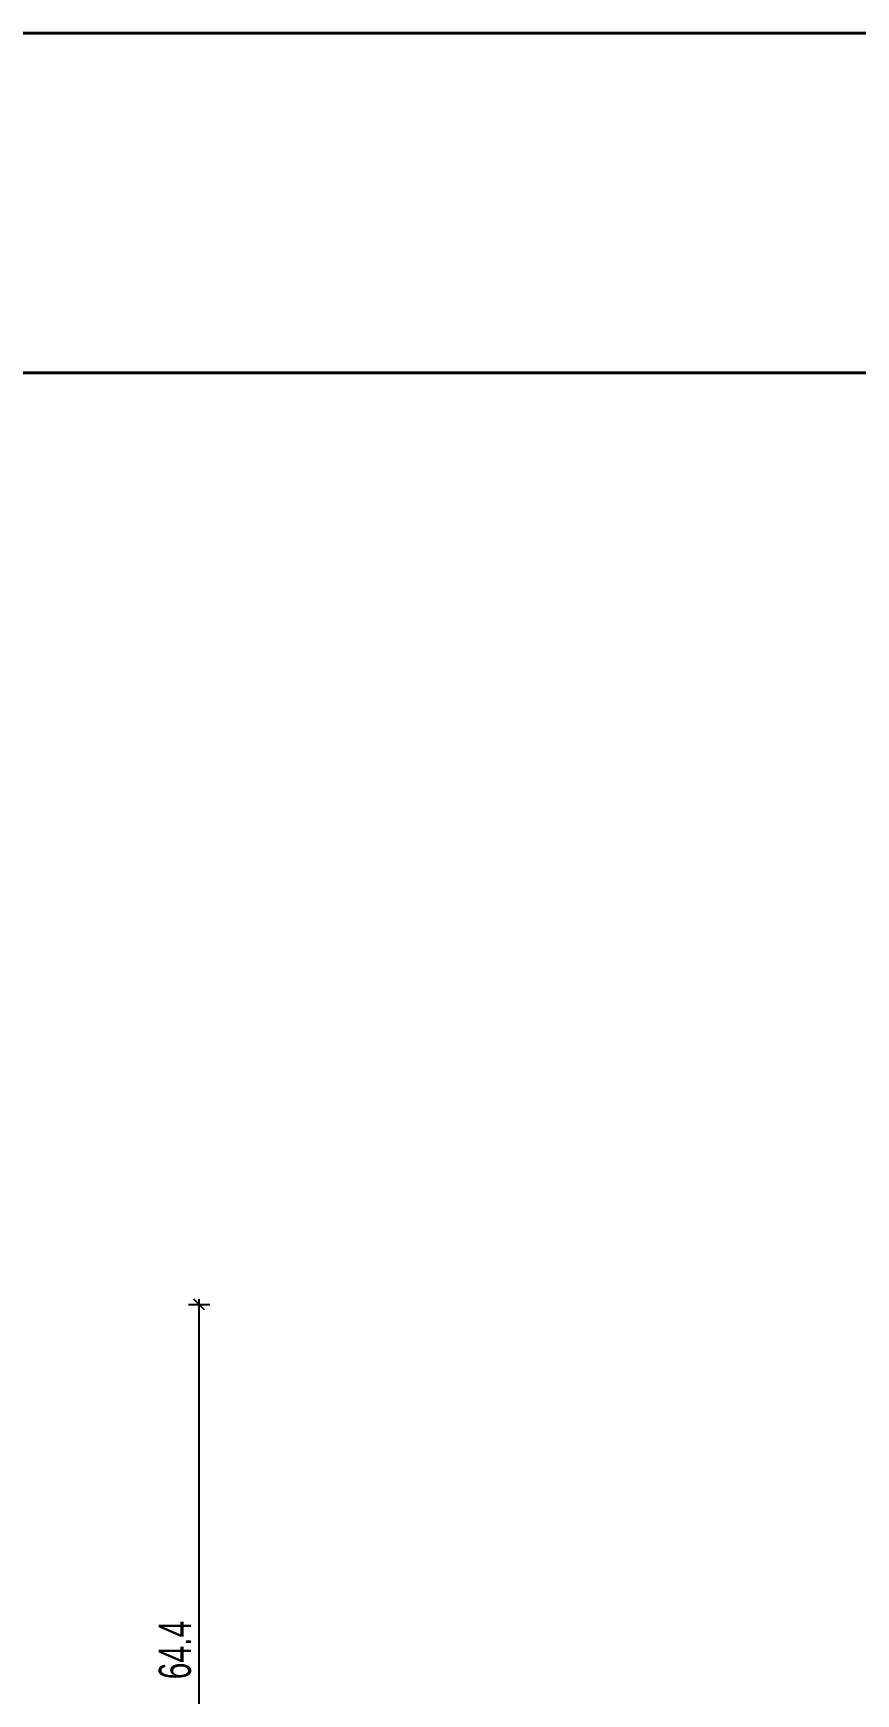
# Model space of a CAD drawing. Header units: inches. Extents: x 4017 to 5703, y -944 to 2840.
# Drawn here: x 4917.3 to 4993.9, y 1807 to 1961.8 of the extents above; entities that cross this region are included whole.
import ezdxf

# ---------------------------------------------------------------- set-up
doc = ezdxf.new("R2010")
doc.units = ezdxf.units.IN
doc.header["$MEASUREMENT"] = 0
doc.layers.get('0').update_dxf_attribs({"color": 5})
doc.layers.get('DEFPOINTS').update_dxf_attribs({"color": 254})
doc.layers.add('A-dim-work', color=8, linetype='Continuous')
doc.styles.add('hebtovna', font='hebtovna.shx', dxfattribs={"width": 0.7})
doc.dimstyles.new('Copy of gl-D10', dxfattribs={"dimtxt": 2, "dimasz": 1, "dimexe": 1, "dimexo": 1, "dimgap": 1, "dimtad": 0, "dimdec": 1, "dimzin": 0, "dimdsep": 46, "dimtxsty": 'hebtovna', "dimblk": 'OBLIQUE', "dimblk1": 'OBLIQUE', "dimblk2": 'OBLIQUE', "dimcen": 0, "dimdle": 0.5, "dimclrd": 256, "dimclre": 256, "dimclrt": 256, "dimadec": 0, "dimazin": 0, "dimtfac": 0.05, "dimtdec": 1, "dimtix": 1, "dimtmove": 2, "dimatfit": 0, "dimfxl": 1, "dimfxlon": 1, "dimtvp": 0.75, "dimtolj": 1, "dimtzin": 0, "dimarcsym": 0})

# ---------------------------------------------------------------- blocks, each defined once
blk = doc.blocks.new('_Oblique')
at = {"color": 0, "linetype": 'ByBlock', "lineweight": -2}
blk.add_line((-0.5, -0.5), (0.5, 0.5), dxfattribs=at)
blk = doc.blocks.new('*D225')
at = {"layer": 'A-dim-work', "color": 6, "lineweight": -2, "transparency": 16777216}
for p, q in [((4931.75, 1843.3), (4933.75, 1843.3)), ((4932.75, 1778.4), (4932.75, 1843.8)), ((4931.75, 1778.9), (4933.75, 1778.9))]:
    blk.add_line(p, q, dxfattribs=at)
at = {"layer": 'DEFPOINTS', "color": 0, "transparency": 16777216}
for p in [(4891.52, 1843.3), (4932.75, 1843.3), (4891.52, 1778.9)]:
    blk.add_point(p, dxfattribs=at)
at = {"layer": 'A-dim-work', "color": 6, "lineweight": -2, "transparency": 16777216}
for p, rotation in [((4932.75, 1843.3), 90), ((4932.75, 1778.9), 270)]:
    blk.add_blockref('_Oblique', p, dxfattribs=dict(at, rotation=rotation))
at = {"layer": 'A-dim-work', "color": 6, "transparency": 16777216, "insert": (4930.5, 1811.1), "char_height": 3, "attachment_point": 5, "rotation": 90, "style": 'hebtovna'}
blk.add_mtext('\\A1;64.4', dxfattribs=at)

msp = doc.modelspace()

# ---------------------------------------------------------------- linework, layer by layer
at = {"layer": 'A-dim-work', "color": 6, "lineweight": 40, "ltscale": 20}
msp.add_line((4016.52, 1930.12), (5702.9, 1930.12), dxfattribs=at)
msp.add_lwpolyline([(4016.52, 1149.28), (4016.52, 1961.78), (5702.9, 1961.78), (5702.9, 1149.28)], close=True, dxfattribs=at)

# ---------------------------------------------------------------- dimensions: what is measured, and where the dimension line sits
at = {"layer": 'A-dim-work'}
dim = msp.add_linear_dim(base=(4932.75, 1843.3), p1=(4891.52, 1778.9), p2=(4891.52, 1843.3), angle=90, dimstyle='Copy of gl-D10', override={"dimtxt": 3, "dimclrd": 6, "dimclre": 6, "dimclrt": 6}, dxfattribs=at)
dim.commit()
dim.dimension.update_dxf_attribs({"geometry": '*D225', "text_midpoint": (4930.5, 1811.1)})

doc.saveas('drawing.dxf')
